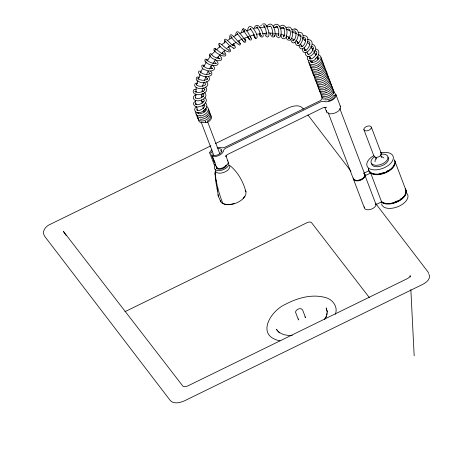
<?xml version="1.0" encoding="UTF-8"?>
<svg xmlns="http://www.w3.org/2000/svg" width="473" height="473" viewBox="0 0 473 473"><rect width="100%" height="100%" fill="white"/><g stroke="black" fill="none" stroke-linecap="round" stroke-linejoin="round"><path stroke-width="0.71" d="M295.111 42.198C298.38 54.235 309.295 31.041 298.386 32.294M326.819 72.659L326.21 71.104M314.184 75.887C314.468 83.041 326.281 78.938 326.808 73.516M326.802 73.729L326.825 72.428M333.772 92.466L333.867 90.97L333.252 89.645M314.758 78.666L315.408 80.457C318.128 86.837 330.71 80.469 327.476 74.462M197.637 118.096C199.866 124.913 213.057 118.433 209.693 112.343M218.26 196.082C217.675 188.68 214.37 179.498 215.469 171.87M298.948 45.26C301.585 57.511 314.817 34.86 303.211 35.599M316.703 83.561C317.383 87.6 323.071 86.742 325.572 85.028M375.042 161.772L375.178 160.116L376.047 158.201M309.655 65.038C310.359 69.064 316.035 68.207 318.524 66.486M196.413 113.768C196.709 121.963 212.182 115.471 208.427 108.991M197.915 112.373L198.098 113.419L197.874 113.053C200.611 116.033 208.723 109.423 205.649 108.329M198.323 118.9C197.684 122.803 203.124 123.453 205.654 121.963M310.341 65.842C310.731 73.912 325.992 67.521 322.415 61.047M312.263 70.974C311.672 74.119 315.662 75.266 318.069 74.456M313.54 74.32C314.042 82.385 329.462 75.739 325.489 69.348M316.106 81.025C316.484 89.208 332.141 82.432 328.014 76.076M319.299 89.503C318.701 92.655 322.698 93.796 325.105 92.98M319.943 91.07C320.316 99.194 335.623 92.767 331.987 86.281M321.865 96.208L321.841 97.432M318.039 85.926C317.259 89.917 322.757 90.615 325.365 89.125M292.893 39.714L293.159 40.773L293.668 40.749L292.834 40.424L293.159 40.773C296.825 39.064 297.564 27.008 291.829 32.075M311.003 67.403C310.211 71.399 315.722 72.091 318.329 70.595M195.45 98.171L195.787 93.784M195.899 92.324L196.289 87.203M201.652 97.574L201.936 93.902M202.101 91.697L202.385 88.025M286.401 36.622C285.438 40.359 291.001 41.967 291.723 37.899C293.887 33.985 292.32 24.241 286.141 27.795M288.524 37L289.151 38.414L288.719 38.159L289.198 38.283L288.69 38.313L289.186 38.118L288.802 38.414C291.504 35.185 290.694 26.896 287.282 29.616M196.455 85.01L197.933 80.522M202.55 85.82L202.521 86.151L203.916 82.16M241.543 32.856L241.993 30.331L242.903 29.072M195.58 104.09L195.627 103.563L195.621 103.965C198.128 106.715 206.636 100.956 203.739 99.383M217.444 190.991L217.119 188.467M274.772 35.676C276.333 31.236 272.241 19.227 266.938 26.163M225.94 156.06L225.881 156.528A4.393 2.436 -20.8 0 1 227.543 154.452L323.242 107.678A4.393 2.436 -20.8 0 1 326.305 107.442L325.761 107.276M326.459 110.546L327.05 112.592L329.415 113.709A7.438 4.127 -20.8 0 0 337.314 111.811A7.438 4.127 -20.8 0 0 340.477 106.62L335.907 94.582L334.902 93.276M321.971 97.917L321.877 98.615A4.393 2.436 -20.8 0 1 320.209 100.69L224.509 147.464A4.393 2.436 -20.8 0 1 221.736 147.759L220.619 147.452A7.438 4.127 -20.8 0 0 217.16 147.564M195.798 111.983C195.231 113.822 196.75 115.589 198.542 115.838M281.4 34.062C279.49 39.436 286.685 40.891 286.608 34.955C288.223 30.71 284.959 21.604 279.638 26.665M326.884 314.941L327.133 313.534M195.118 91.395L195.018 91.076C196.106 93.719 204.774 92.259 204.744 89.255L203.343 88.019M309.1 62.265C309.005 70.719 325.176 64.015 320.978 57.535M218.023 195L218.029 194.574M305.517 52.71C304.878 54.513 306.451 56.618 308.361 56.476M307.551 53.443L308.035 54.306C309.797 55.861 317.188 45.863 310.938 46.265M206.677 60.408L206.624 59.633C208.463 62.253 213.908 64.109 216.273 63.293L215.889 63.619M247.627 30.532C249.035 17.879 261.474 39.052 255.526 38.496M203.526 66.498L203.455 65.759C204.951 68.171 209.498 69.49 212.578 68.289L211.939 68.603L212.513 68.189L212.353 68.68L210.745 66.409M243.814 31.874L244.269 30.656M335.304 314.32C338.195 307.598 333.412 300.337 326.997 298.008C313.061 293.473 297.937 297.688 285.396 304.34C270.284 310.968 255.45 335.907 280.01 340.85M302.247 48.867C303.997 61.153 319.647 39.708 307.562 39.555M200.386 72.6L200.333 71.896L200.493 72.268C203.071 74.616 207.405 75.018 209.799 73.741L210 73.433L209.811 73.9L209.876 73.374L209.977 73.859L208.386 71.819M228.719 50.239L229.5 50.055C226.792 51.007 216.374 36.971 219.578 47.306M249.549 38.703L249.513 39.436L243.66 30.71L244.239 30.757M214.446 164.267L214.287 164.752A0.621 0.343 -20.8 0 0 214.736 165.071L215.369 164.971A0.621 0.343 -20.8 0 0 215.67 164.87M297.541 41.494L297.18 42.724L297.807 43.605L297.381 43.374L298.138 43.356L297.476 43.551L297.955 43.492C301.124 41.447 302.359 33.394 298.611 34.458M198.418 79.139L200.103 74.296M200.587 72.913L202.586 68.224M204.377 80.824L206.003 76.165M206.701 74.166L208.191 70.932M308.502 60.485C308.337 70.696 328.232 59.119 318.217 54.543M322.775 97.745C326.683 99.283 331.407 96.924 333.412 93.435M319.606 73.965C322.515 72.883 326.518 69.265 324.224 66.001M333.347 93.601L333.849 92.27M270.586 33.441C270.118 35.475 273.181 38.685 274.588 36.114M301.348 45.012L301.248 46.573L300.976 45.94L301.608 46.792L301.183 46.579C304.677 47.454 308.609 35.162 302.265 37.958M249.975 29.87L250.755 28.433M274.494 36.362L274.86 35.451M219.661 58.959L220.116 58.522L219.762 58.634C216.38 58.256 213.37 56.861 211.171 54.153L211.289 54.667M298.794 318.826L298.504 319.99L295.501 312.097C295.743 309.247 300.923 307.237 302.566 309.821L305.564 317.72L304.908 316.863M215.392 172.06L215.114 174.271L215.558 175.341M266.949 35.132L265.649 29.101L263.81 25.749L264.283 25.909L263.597 25.914M310.844 60.627L310.525 61.827C310.507 60.562 310.601 62.773 311.784 62.395C312.576 62.507 314.663 62.241 316.159 61.259C318.832 59.296 320.233 57.18 317.478 56.589M254.291 27.623C257.868 20.7 262.491 30.875 263.041 34.553C264.484 38.821 258.684 37.172 259.34 33.725M324.342 319.642L326.447 315.863L327.198 311.648L326.187 307.911L327.381 312.133M325.229 318.861L326.63 316.348M255.219 37.201L255.225 37.604L253.286 33.134L250.323 28.528L250.844 28.546M311.524 62.223L312.085 61.673M334.033 95.203C332.152 98.354 328.292 100.317 324.632 99.844M256.768 27.552L257.519 27.103M205.483 121.809L205.814 122.613L205.519 121.354M203.768 66.38L206.535 62.075M207.328 60.846L210.485 55.932M209.385 69.082L212.164 64.754M212.962 63.518L215.741 59.19M218.786 44.113L219.058 43.699M260.712 26.033L261.445 24.963M197.88 79.097L198.004 78.216L198.152 78.589C200.398 80.877 206.187 80.877 207.629 78.689L207.44 79.139L207.493 78.571L207.588 79.05L205.962 77.093M304.5 49.056L304.293 50.144L304.204 49.683L304.854 50.51C308.834 50.014 312.263 40.713 307.598 41.707M195.426 104.025L195.609 103.705M196.963 109.222L196.75 109.99C198.879 112.633 207.286 106.017 204.212 104.563M243.14 198.335L244.896 196.129M308.183 56.24C304.293 61.224 313.7 62.797 315.769 58.581M261.415 35.304L261.043 36.013L259.08 30.302L257.058 27.156L257.531 27.316L256.774 27.18L257.282 27.198M315.757 58.599C318.707 56.512 320.883 50.126 316.017 48.973M280.773 28.516C281.264 27.05 284.202 27.659 283.102 27.245L283.516 27.464C285.036 30.189 285.083 34.813 283.605 36.882L284.09 36.847L283.587 36.64M217.485 167.738L217.107 168.116A0.621 0.343 -20.8 0 0 217.202 168.601L217.846 168.713A7.438 4.127 -20.8 0 0 228.063 163.244L228.228 162.079L225.875 155.7M211.39 54.815L215.475 50.788M216.492 49.783L220.069 46.259M221.595 44.746L225.556 41.707M216.764 58.179L220.347 54.649M221.37 53.644L224.947 50.114M273.205 26.169C278.562 19.884 282.405 30.325 280.808 34.907C280.826 39.088 275.31 37.793 276.019 34.091M274.843 27.57L276.078 26.453L277.202 26.376L276.782 26.139C278.721 27.7 279.425 33.754 278.177 35.812L278.751 35.593M319.854 65.564C321.652 64.168 323.343 61.389 321.705 59.285M326.902 84.099C329.066 82.615 330.692 78.831 327.919 77.117M206.872 116.837L207.724 116.009M310.241 57.328L309.271 58.427L309.443 57.99L309.573 58.954L309.324 58.546C312.357 61.159 320.93 50.629 314.415 50.836M215.587 171.569L215.061 172.006L214.984 173.68L217.202 185.741A49.641 10.719 80.2 0 0 222.836 203.378L222.925 203.579M224.09 54.135L224.563 54.028L224.237 54.093C221.465 55.471 211.827 43.008 214.393 51.102M269.356 26.612L270.426 26.033C271.916 27.227 273.152 32.507 272.755 34.931L272.537 35.475L273.246 34.943M325.448 84.909L326.5 84.164M207.156 121.218C209.515 119.971 212.371 116.553 210.231 113.952M319.813 69.862C322.154 68.585 324.963 65.298 322.964 62.643M326.849 88.392C329.19 87.109 331.987 83.827 330 81.173M327.493 90.059C329.823 88.776 332.543 85.643 330.716 82.929M318.4 66.368L319.464 65.641M227.377 40.554L232.237 37.485M233.449 36.723L237.7 34.038L237.227 33.654L237.588 33.796M226.993 48.098L230.641 45.792M231.859 45.024L236.116 42.334M237.943 41.181L242.46 38.898M207.481 59.976C204.1 56.642 203.857 62.791 207.428 63.258C210.361 66.38 222.736 67.101 216.191 60.373M243.211 28.894C247.645 28.859 249.017 35.717 251.547 38.709C251.459 42.109 247.639 38.662 247.929 36.681M244.092 30.846L244.47 30.621M196.514 106.821C192.753 108.453 195.148 113.78 198.891 112.669C203.165 112.58 209.917 106.65 205.4 102.753M242.684 29.208L243.441 28.752M318.335 70.424L319.512 69.838M325.998 90.568L327.139 90M320.256 75.633C323.154 74.521 327.032 71.086 324.939 67.751M326.642 92.489C329.527 91.437 333.554 87.795 331.266 84.525M325.377 88.959L326.553 88.38M210.917 145.79L50.304 224.291C45.479 226.218 41.092 231.788 44.97 236.695L170.446 400.732C174.23 404.309 180.183 402.7 184.429 400.844L422.696 284.385C425.907 282.665 429.803 279.957 429.596 275.865L428.94 274.387M215.564 143.52L288.571 107.832C293.1 105.757 300.219 104.119 303.447 109.115M363.985 173.165L368.922 170.753M381.61 201.882L376.059 204.596L365.085 175.714L370.643 172.994L381.61 201.882L382.137 202.326A13.924 7.728 -20.8 0 0 399.271 200.316A13.924 7.728 -20.8 0 0 405.255 188.78M124.919 311.695L307.503 222.458L309.821 221.914L311.447 222.558L369.46 297.73M295.424 33.358L296.37 32.915M262.414 24.093L264.762 23.827L266.53 25.826M231.652 36.622L230.729 36.587C231.995 38.999 244.115 51.403 238.995 40.867M308.136 56.506C313.611 56.624 319.133 46.525 312.476 44.302M238.977 43.114L239.716 42.984C237.062 41.512 229.015 28.161 229.783 38.751M195.473 101.317C190.607 103.12 195.745 108.624 199.299 106.614C203.106 106.319 209.196 101.104 204.933 97.586M300.213 36.433L301.23 36.06M239.776 33.293L244.612 31.561M245.995 31.064L250.838 29.332M243.849 38.402L248.721 36.658M250.111 36.161L254.285 34.665M292.03 29.486L294.998 28.948M318.867 75.857L320.061 75.473M325.98 90.804C323.603 91.945 319.174 92.01 318.601 88.699M318.205 74.255L319.435 73.871M205.814 122.613C209.149 122.365 214.033 117.783 210.136 114.992M194.929 91.62L196.26 91.437M325.247 92.785L326.476 92.406M304.37 40.164L305.925 39.726M225.911 41.127L224.982 40.932L229.157 45.166L233.461 48.134M196.348 95.168C192.381 94.712 192.369 100.258 196.029 100.554C200.262 102.192 209.356 97.066 204.59 92.483M204.052 111.267L205.211 111.267M318.654 76.141C316.514 76.768 313.161 76.177 312.848 73.516M200.067 115.932C204.277 116.198 211.532 110.333 206.843 106.52M311.961 48.76L313.055 48.642M253.605 28.345L258.01 27.854M259.476 27.688L265.347 27.032M266.819 26.866L269.752 26.541M256.39 34.257L260.629 33.784M262.746 33.548L266.985 33.075M268.398 32.921L273.323 33.27M200.694 71.098C196.183 70.075 199.476 76.455 202.479 75.893C205.66 78.116 215.268 75.987 210.763 71.181M196.224 89.273C191.051 88.581 193.12 95.416 197.353 94.547C201.196 95.694 209.971 91.608 205.625 87.091M292.338 335.404C286.579 335.783 279.927 334.517 276.486 329.439L279.372 332.921M218.284 196.129L218.621 196.135L218.124 195.81M233.213 48.057C234.135 48.766 235.779 47.891 235.335 46.715M315.113 54.023L316.774 54.176M199.996 119.22C204.318 119.965 211.821 115.471 208.965 110.593M199.109 115.654L200.215 115.731M197.72 83.242C193.694 81.941 193.694 87.529 197.265 87.948C201.013 90.219 211.366 86.778 206.618 81.717M202.485 105.39L204.076 105.544M244.908 40.288L245.635 40.542L244.163 38.798M273.394 27.067L277.769 27.7M279.951 28.019L284.326 28.652M274.73 33.477L278.946 34.086M281.051 34.387L284.758 35.309M210.183 55.725L209.427 55.388L210.278 56.393M317.229 58.214L319.015 58.687M204.626 109.582L206.263 109.978M199.239 77.288C195.278 75.432 195.113 81.273 198.826 81.622C202.208 84.141 213.11 81.622 208.345 76.384M295.844 29.16C302.637 31.839 293.727 50.386 290.741 39.507M294.791 28.894L296.068 29.214M201.853 101.252L203.822 101.896M219.673 45.491L219.17 45.237L219.431 45.414C221.754 49.967 235.856 56.979 228.282 46.324M201.504 95.877L203.402 96.652M222.836 203.384L224.876 204.159A13.599 7.544 -20.8 0 0 234.425 203.443M214.482 50.345L213.991 50.073C215.499 53.981 230.836 60.656 224.167 51.362M381.439 156.421L383.845 157.947M215.292 176.193L215.576 177.848M210.828 53.762C206.512 53.839 212.401 59.066 214.429 59.326C218.171 62.205 225.201 60.65 219.91 55.666M286.082 29.119L289.931 30.863M291.853 31.732L296.346 33.772M297.629 34.352L300.852 36.658M286.047 35.895L289.914 37.651M291.202 38.236L294.425 39.697M198.684 118.818L197.519 117.878L196.987 116.541M205.412 61.029L205.542 61.159M202.095 90.905L203.384 91.62M204.578 65.765C199.949 62.625 201.569 70.099 205.383 69.909C209.285 72.558 218.751 70.359 212.424 65.073M253.623 35.203L254.586 37.574L255.455 38.449M255.231 38.307L255.769 38.644M250.986 38.195L250.767 37.828M202.332 93.494C207.659 95.327 197.986 100.702 195.379 97.71L195.243 97.332L195.355 97.828M232.728 45.237C230.333 44.155 222.884 33.553 224.693 43.073M210.988 53.892L211.348 54.294M315.461 80.162C319.724 83.975 329.841 78.293 326.754 72.712M322.598 97.615L321.646 96.758L321.173 95.404M322.503 98.697L323.313 99.365M204.235 82.503L205.844 84.277C204.998 86.458 198.441 87.18 196.644 84.986L196.614 84.85M302.454 38.094L305.653 40.974M307.249 42.41L309.916 44.811M295.909 40.489L298.593 42.901M300.201 44.35L302.348 46.283M303.956 47.732L306.12 50.593M278.491 35.339L278.946 35.765M333.79 91.248L334.512 92.761M332.531 87.889C336.055 93.896 323.047 100.424 320.523 93.849M264.969 33.512C264.744 35.185 266.89 38.301 268.581 36.51C269.994 32.986 267.801 28.93 266.453 25.666M227.909 161.051L227.56 160.601M242.501 40.146C245.15 44.965 247.468 40.761 244.429 38.26M237.683 34.109L241.744 39.218M244.263 38.922C242.359 36.841 235.974 25.938 235.684 35.729M241.679 39.141L242.602 40.27M214.446 61.638L215.789 63.37M307.929 114.974L350.948 171.214M376.047 204.023L428.03 271.981L428.686 273.453M243.435 41.11L244.038 41.931L243.867 41.399M219.442 58.735L218.118 56.89M66.238 235.595L63.358 231.344L182.868 386.128L183.92 386.725L187.343 386.163L407.951 278.337L409.878 276.746L410.162 275.611L410.233 277.083M323.674 64.405C326.873 70.483 313.906 76.845 311.571 70.17M222.345 52.521L223.043 53.615M329.45 79.576C332.59 85.66 319.718 91.981 317.33 85.353M340.057 105.922L340.477 106.62M310.968 46.65L313.079 50.327M313.782 51.557L315.887 55.235M306.847 51.859L308.295 54.395M309.383 56.293L310.832 58.823M216.238 49.967L215.647 48.837L215.806 49.369M233.573 43.581L234.111 44.639M218.378 196.372L220.897 201.87M316.94 57.073L317.915 59.563M381.463 203.869L382.29 205.714L383.964 207.139A13.924 7.728 -20.8 0 0 401.098 205.128A13.924 7.728 -20.8 0 0 407.082 193.593M240.337 43.262L240.556 43.794M395.115 161.742L406.082 190.625M371.364 127.219A3.938 2.188 -20.8 0 1 366.114 130.885A3.938 2.188 -20.8 0 1 365.398 127.125A3.938 2.188 -20.8 0 1 371.364 127.219L381.421 153.69M380.499 154.76L381.54 157.509M375.651 157.071L376.437 159.135M363.885 129.602L373.942 156.078A3.938 2.188 -20.8 0 0 379.05 156.669A3.938 2.188 -20.8 0 0 380.712 152.767M339.738 108.37L364.925 174.679M311.89 61.047L312.411 62.418M328.244 112.811L353.165 178.427A6.19 3.435 -20.8 0 0 361.195 179.362A6.19 3.435 -20.8 0 0 363.814 173.224M353.349 178.906L364.322 207.789M324.927 107.466L326.701 112.142M207.7 121.933L219.697 153.524M201.155 122.052L213.826 155.41M212.412 156.38L216.983 168.412M211.874 155.641L213.885 160.938M209.728 152.903L214.299 164.935M250.034 36.167L250.4 37.225M217.728 187.556L217.929 188.153M216.185 180.633L216.445 181.703M201.486 99.779L202.225 103.262M202.675 105.349L203.414 108.825M203.715 110.221L204.159 112.308M195.284 100.365L196.189 104.628M196.644 106.756L197.401 110.304M283.386 36.149L283.345 35.457M278.278 34.825L278.195 34.086M272.874 34.192L272.744 33.412M410.86 289.594L414.177 355.844M226.041 165.13A5.463 3.033 -20.8 0 1 225.337 166.017M224.356 166.839A5.463 3.033 -20.8 0 1 223.161 167.537M218 168.358A5.463 3.033 -20.8 0 1 216.078 166.715M226.715 165.012A5.463 3.033 -20.8 0 1 220.767 169.163A5.463 3.033 -20.8 0 1 216.398 166.65M245.469 190.595A13.599 7.544 -20.8 0 1 245.913 191.831C243.217 181.543 237.813 171.734 229.328 165.112A7.621 4.227 -20.8 0 1 223.345 172.621A7.621 4.227 -20.8 0 1 215.345 169.571M212.2 156.368A5.463 3.033 -20.8 0 1 212.282 153.914M220.323 150.692A5.463 3.033 -20.8 0 1 221.92 151.614M214.866 162.221A5.463 3.033 -20.8 0 1 213.914 160.105M228.341 162.517A7.621 4.227 -20.8 0 1 220.773 170.428A7.621 4.227 -20.8 0 1 215.499 164.9M215.138 162.943A5.463 3.033 -20.8 0 1 214.157 161.66M245.15 190.3A13.546 7.515 -20.8 0 1 240.751 200.605A13.546 7.515 -20.8 0 1 225 204.371L222.659 203.479A13.546 7.515 -20.8 0 1 220.229 200.298M405.81 189.833A13.924 7.728 -20.8 0 1 397.876 201.64A13.924 7.728 -20.8 0 1 381.114 201.906M405.674 191.293A13.303 7.379 -20.8 0 1 405.603 193.327M405.456 193.859A13.303 7.379 -20.8 0 1 394.577 202.604A13.303 7.379 -20.8 0 1 381.646 201.61M401.411 198.4A13.303 7.379 -20.8 0 1 400.383 199.168M397.474 200.877A13.303 7.379 -20.8 0 1 394.908 201.947M394.281 159.898A13.924 7.728 -20.8 0 1 388.298 171.433A13.924 7.728 -20.8 0 1 371.163 173.443L369.49 172.012L368.662 170.174A13.924 7.728 -20.8 0 1 368.609 168.778M380.688 152.903A13.924 7.728 -20.8 0 1 392.336 161.175A13.924 7.728 -20.8 0 1 371.033 169.358A13.924 7.728 -20.8 0 1 373.96 155.493M394.476 159.986A13.924 7.728 -20.8 0 1 383.165 173.148A13.924 7.728 -20.8 0 1 368.426 168.293M394.452 163.96A13.303 7.379 -20.8 0 1 384.921 172.698A13.303 7.379 -20.8 0 1 371.648 173.106M371.033 172.704A13.303 7.379 -20.8 0 1 370.046 171.746M388.12 170.528A13.303 7.379 -20.8 0 1 386.932 171.202M384.413 172.343A13.303 7.379 -20.8 0 1 379.784 173.597M388.008 157.255A8.934 4.955 -20.8 0 1 382.095 165.668A8.934 4.955 -20.8 0 1 371.577 163.847M380.8 154.245A8.934 4.955 -20.8 0 1 387.322 159.815A8.934 4.955 -20.8 0 1 374.178 165.089A8.934 4.955 -20.8 0 1 374.456 156.788M364.387 173.981A5.635 3.128 -20.8 0 1 365.085 175.714M363.926 173.686A5.635 3.128 -20.8 0 1 364.169 173.828M364.736 174.342A6.19 3.435 -20.8 0 1 359.876 180.444A6.19 3.435 -20.8 0 1 353.384 177.96M376.023 203.863A5.635 3.128 -20.8 0 1 376.059 204.596M334.73 95.008A6.19 3.435 -20.8 0 1 334.754 96.179M334.47 96.93A6.19 3.435 -20.8 0 1 332.72 98.892M332.312 99.188A6.19 3.435 -20.8 0 1 331.419 99.726M330.946 99.969A6.19 3.435 -20.8 0 1 329.947 100.382M329.557 100.513A6.19 3.435 -20.8 0 1 328.404 100.814M364.512 175.347A5.564 3.086 -20.8 0 1 360.497 179.852A5.564 3.086 -20.8 0 1 354.277 179.45M376.076 204.04A6.19 3.435 -20.8 0 1 370.075 209.539A6.19 3.435 -20.8 0 1 364.352 206.843M233.006 45.603A1.082 0.94 -34.6 0 1 234.815 46.188M335.268 94.896A1.082 0.851 -49.3 0 1 335.091 95.889M232.911 45.704A1.082 0.798 -32.7 0 1 234.649 46.123M211.975 149.87A7.438 4.127 -20.8 0 0 209.876 152.235L209.71 152.72A0.621 0.343 -20.8 0 0 210.166 153.033L210.798 152.933A0.621 0.343 -20.8 0 0 211.466 152.46A5.528 3.069 -20.8 0 1 212.01 151.537M335.907 94.582A7.438 4.127 -20.8 0 1 332.738 99.779A7.438 4.127 -20.8 0 1 324.845 101.671L324.023 101.423A4.393 2.436 -20.8 0 0 320.954 101.665L225.26 148.439A4.393 2.436 -20.8 0 0 223.664 150.278L223.493 151.212A7.438 4.127 -20.8 0 1 213.276 156.675L212.631 156.563A0.621 0.343 -20.8 0 1 212.537 156.084L212.915 155.7A0.621 0.343 -20.8 0 1 213.743 155.428L213.879 155.457A5.528 3.069 -20.8 0 0 221.417 152.052A5.528 3.069 -20.8 0 0 217.97 148.569M204.744 89.255L204.809 89.722L204.714 89.291M305.109 50.445L304.423 50.315L305.109 50.445"/></g></svg>
